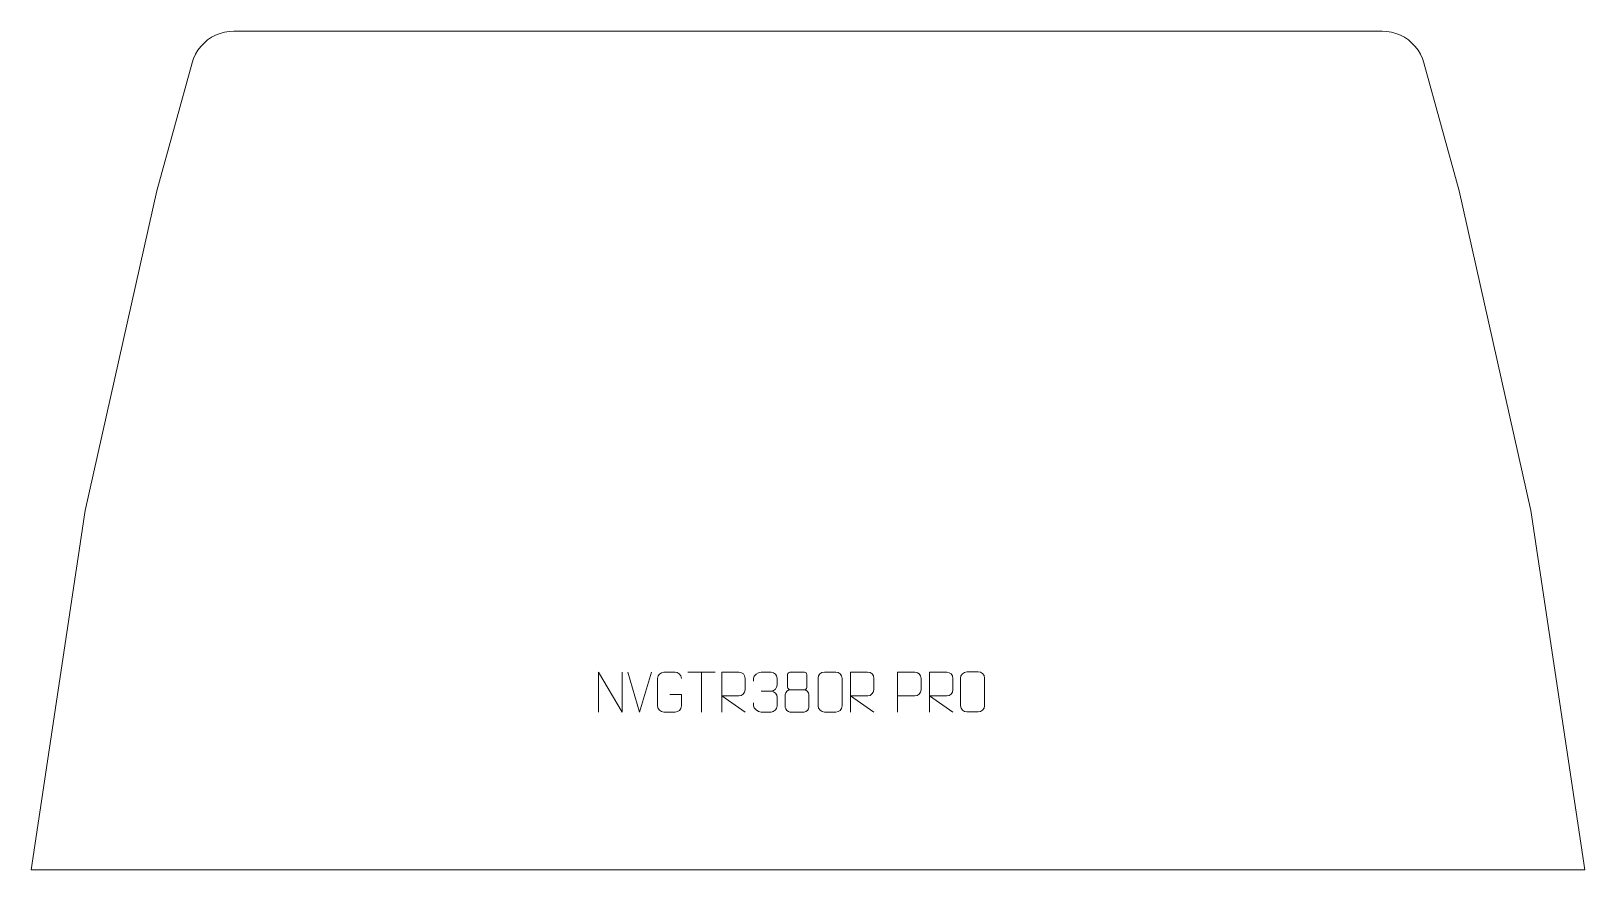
# Model space of a CAD drawing. Header units: millimetres. Extents: x -493 to 480, y 880 to 1405.
import ezdxf

# ---------------------------------------------------------------- set-up
doc = ezdxf.new("R2010")
doc.units = ezdxf.units.MM
doc.header["$MEASUREMENT"] = 0
doc.layers.add('layer 1', color=7, linetype='Continuous')

msp = doc.modelspace()

# ---------------------------------------------------------------- linework, layer by layer
at = {"layer": 'layer 1', "color": 242, "lineweight": 9}
msp.add_open_spline([(-365.6498, 1405.4804), (-365.6498, 1405.4804), (352.9657, 1405.4804), (352.9657, 1405.4804), (352.9657, 1405.4804), (352.9657, 1405.4804), (355.9068, 1405.3201), (355.9068, 1405.3201), (355.9068, 1405.3201), (355.9068, 1405.3201), (358.8132, 1404.8436), (358.8132, 1404.8436), (358.8132, 1404.8436), (358.8132, 1404.8436), (361.6504, 1404.0536), (361.6504, 1404.0536), (361.6504, 1404.0536), (361.6504, 1404.0536), (364.3855, 1402.9618), (364.3855, 1402.9618), (364.3855, 1402.9618), (364.3855, 1402.9618), (366.9867, 1401.58), (366.9867, 1401.58), (366.9867, 1401.58), (366.9867, 1401.58), (369.4221, 1399.9241), (369.4221, 1399.9241), (369.4221, 1399.9241), (369.4221, 1399.9241), (371.6653, 1398.0136), (371.6653, 1398.0136), (371.6653, 1398.0136), (371.6653, 1398.0136), (373.6875, 1395.8729), (373.6875, 1395.8729), (373.6875, 1395.8729), (373.6875, 1395.8729), (375.4664, 1393.525), (375.4664, 1393.525), (375.4664, 1393.525), (375.4664, 1393.525), (376.9797, 1390.9975), (376.9797, 1390.9975), (376.9797, 1390.9975), (376.9797, 1390.9975), (378.2106, 1388.3225), (378.2106, 1388.3225), (378.2106, 1388.3225), (378.2106, 1388.3225), (379.1445, 1385.5287), (379.1445, 1385.5287), (379.1445, 1385.5287), (379.1445, 1385.5287), (401.1572, 1305.4801), (401.1572, 1305.4801), (401.1572, 1305.4801), (401.1572, 1305.4801), (446.158, 1105.4806), (446.158, 1105.4806), (446.158, 1105.4806), (446.158, 1105.4806), (479.9084, 880.4802), (479.9084, 880.4802), (479.9084, 880.4802), (479.9084, 880.4802), (-492.5912, 880.4802), (-492.5912, 880.4802), (-492.5912, 880.4802), (-492.5912, 880.4802), (-458.8421, 1105.4806), (-458.8421, 1105.4806), (-458.8421, 1105.4806), (-458.8421, 1105.4806), (-413.8426, 1305.4801), (-413.8426, 1305.4801), (-413.8426, 1305.4801), (-413.8426, 1305.4801), (-391.8286, 1385.5287), (-391.8286, 1385.5287), (-391.8286, 1385.5287), (-391.8286, 1385.5287), (-390.8947, 1388.3225), (-390.8947, 1388.3225), (-390.8947, 1388.3225), (-390.8947, 1388.3225), (-389.6638, 1390.9975), (-389.6638, 1390.9975), (-389.6638, 1390.9975), (-389.6638, 1390.9975), (-388.1505, 1393.525), (-388.1505, 1393.525), (-388.1505, 1393.525), (-388.1505, 1393.525), (-386.3715, 1395.8729), (-386.3715, 1395.8729), (-386.3715, 1395.8729), (-386.3715, 1395.8729), (-384.3494, 1398.0136), (-384.3494, 1398.0136), (-384.3494, 1398.0136), (-384.3494, 1398.0136), (-382.1075, 1399.9241), (-382.1075, 1399.9241), (-382.1075, 1399.9241), (-382.1075, 1399.9241), (-379.6708, 1401.58), (-379.6708, 1401.58), (-379.6708, 1401.58), (-379.6708, 1401.58), (-377.0706, 1402.9618), (-377.0706, 1402.9618), (-377.0706, 1402.9618), (-377.0706, 1402.9618), (-374.3345, 1404.0536), (-374.3345, 1404.0536), (-374.3345, 1404.0536), (-374.3345, 1404.0536), (-371.4973, 1404.8436), (-371.4973, 1404.8436), (-371.4973, 1404.8436), (-371.4973, 1404.8436), (-368.5909, 1405.3201), (-368.5909, 1405.3201), (-368.5909, 1405.3201), (-368.5909, 1405.3201), (-365.6498, 1405.4804), (-365.6498, 1405.4804)], degree=3, knots=[0, 0, 0, 0, 0.03030303, 0.03030303, 0.03030303, 0.03030303, 0.06060606, 0.06060606, 0.06060606, 0.06060606, 0.09090909, 0.09090909, 0.09090909, 0.09090909, 0.12121212, 0.12121212, 0.12121212, 0.12121212, 0.15151515, 0.15151515, 0.15151515, 0.15151515, 0.18181818, 0.18181818, 0.18181818, 0.18181818, 0.21212121, 0.21212121, 0.21212121, 0.21212121, 0.24242424, 0.24242424, 0.24242424, 0.24242424, 0.27272727, 0.27272727, 0.27272727, 0.27272727, 0.3030303, 0.3030303, 0.3030303, 0.3030303, 0.33333333, 0.33333333, 0.33333333, 0.33333333, 0.36363636, 0.36363636, 0.36363636, 0.36363636, 0.39393939, 0.39393939, 0.39393939, 0.39393939, 0.42424242, 0.42424242, 0.42424242, 0.42424242, 0.45454545, 0.45454545, 0.45454545, 0.45454545, 0.48484848, 0.48484848, 0.48484848, 0.48484848, 0.51515152, 0.51515152, 0.51515152, 0.51515152, 0.54545455, 0.54545455, 0.54545455, 0.54545455, 0.57575758, 0.57575758, 0.57575758, 0.57575758, 0.60606061, 0.60606061, 0.60606061, 0.60606061, 0.63636364, 0.63636364, 0.63636364, 0.63636364, 0.66666667, 0.66666667, 0.66666667, 0.66666667, 0.6969697, 0.6969697, 0.6969697, 0.6969697, 0.72727273, 0.72727273, 0.72727273, 0.72727273, 0.75757576, 0.75757576, 0.75757576, 0.75757576, 0.78787879, 0.78787879, 0.78787879, 0.78787879, 0.81818182, 0.81818182, 0.81818182, 0.81818182, 0.84848485, 0.84848485, 0.84848485, 0.84848485, 0.87878788, 0.87878788, 0.87878788, 0.87878788, 0.90909091, 0.90909091, 0.90909091, 0.90909091, 0.93939394, 0.93939394, 0.93939394, 0.93939394, 1, 1, 1, 1], dxfattribs=at)
at = {"layer": 'layer 1', "color": 250, "lineweight": 9}
for points, knots in [([(-137.363, 979.258), (-137.363, 979.258), (-137.363, 1004.2115), (-137.363, 1004.2115), (-137.363, 1004.2115), (-137.363, 1004.2115), (-122.7082, 979.258), (-122.7082, 979.258), (-122.7082, 979.258), (-122.7082, 979.258), (-122.7082, 1004.2115), (-122.7082, 1004.2115)], [0, 0, 0, 0, 0.25, 0.25, 0.25, 0.25, 0.5, 0.5, 0.5, 0.5, 1, 1, 1, 1]), ([(-92.7807, 990.2437), (-92.7807, 990.2437), (-85.6126, 990.2437), (-85.6126, 990.2437), (-85.6126, 990.2437), (-85.6126, 990.2437), (-85.6126, 983.0756), (-85.6126, 983.0756), (-85.6126, 983.0756), (-85.7523, 980.7522), (-87.4295, 979.2726), (-89.5773, 979.2618), (-89.5773, 979.2618), (-91.9091, 979.2622), (-94.2411, 979.2622), (-96.5726, 979.2618), (-96.5726, 979.2618), (-98.4975, 979.1564), (-100.4697, 981.0409), (-100.4585, 983.0582), (-100.4585, 983.0582), (-100.4581, 988.8283), (-100.4581, 994.598), (-100.4585, 1000.3673), (-100.4585, 1000.3673), (-100.4543, 1002.5054), (-98.7075, 1004.2246), (-96.5552, 1004.2112), (-96.5552, 1004.2112), (-94.2295, 1004.2112), (-91.9034, 1004.2112), (-89.5773, 1004.2112), (-89.5773, 1004.2112), (-87.6306, 1004.2466), (-85.6392, 1002.7551), (-85.6126, 1000.3174)], [0, 0, 0, 0, 0.1, 0.1, 0.1, 0.1, 0.2, 0.2, 0.2, 0.2, 0.3, 0.3, 0.3, 0.3, 0.4, 0.4, 0.4, 0.4, 0.5, 0.5, 0.5, 0.5, 0.6, 0.6, 0.6, 0.6, 0.7, 0.7, 0.7, 0.7, 0.8, 0.8, 0.8, 0.8, 1, 1, 1, 1]), ([(-60.3676, 979.258), (-60.3676, 979.258), (-60.3676, 1004.2115), (-60.3676, 1004.2115), (-60.3676, 1004.2115), (-56.7728, 1004.2115), (-53.1773, 1004.2115), (-49.5821, 1004.2115), (-49.5821, 1004.2115), (-47.2568, 1004.1738), (-45.6995, 1002.6838), (-45.7036, 1000.3174), (-45.7036, 1000.3174), (-45.704, 998.2819), (-45.704, 995.2225), (-45.7036, 993.1865), (-45.7036, 993.1865), (-45.7101, 991.311), (-47.5224, 989.3692), (-49.5319, 989.3501), (-49.5319, 989.3501), (-49.5319, 989.3501), (-60.3676, 989.3501), (-60.3676, 989.3501), (-60.3676, 989.3501), (-60.3676, 989.3501), (-45.7129, 979.258), (-45.7129, 979.258)], [0, 0, 0, 0, 0.125, 0.125, 0.125, 0.125, 0.25, 0.25, 0.25, 0.25, 0.375, 0.375, 0.375, 0.375, 0.5, 0.5, 0.5, 0.5, 0.625, 0.625, 0.625, 0.625, 0.75, 0.75, 0.75, 0.75, 1, 1, 1, 1]), ([(-40.3815, 998.5373), (-40.3815, 998.5373), (-40.3815, 1000.3945), (-40.3815, 1000.3945), (-40.3815, 1000.3945), (-40.3958, 1002.1364), (-37.7313, 1004.2545), (-35.6722, 1004.2318), (-35.6722, 1004.2318), (-33.6081, 1004.2318), (-31.5441, 1004.2318), (-29.4804, 1004.2318), (-29.4804, 1004.2318), (-27.2859, 1004.2406), (-25.6876, 1002.3938), (-25.6432, 1000.4817), (-25.6432, 1000.4817), (-25.6436, 999.0466), (-25.6436, 997.6115), (-25.6432, 996.176), (-25.6432, 996.176), (-25.6918, 994.5225), (-27.2944, 992.2925), (-29.4927, 992.3025), (-29.4927, 992.3025), (-27.289, 992.2913), (-25.681, 990.4881), (-25.627, 988.4286), (-25.627, 988.4286), (-25.6274, 986.6439), (-25.6274, 984.8592), (-25.627, 983.0741), (-25.627, 983.0741), (-25.6169, 981.0127), (-27.6718, 979.2496), (-29.4927, 979.2577), (-29.4927, 979.2577), (-31.558, 979.258), (-33.6232, 979.258), (-35.6888, 979.2577), (-35.6888, 979.2577), (-37.8574, 979.2692), (-40.3884, 981.6694), (-40.407, 983.1312), (-40.407, 983.1312), (-40.407, 983.1312), (-40.407, 985.0398), (-40.407, 985.0398)], [0, 0, 0, 0, 0.07692308, 0.07692308, 0.07692308, 0.07692308, 0.15384615, 0.15384615, 0.15384615, 0.15384615, 0.23076923, 0.23076923, 0.23076923, 0.23076923, 0.30769231, 0.30769231, 0.30769231, 0.30769231, 0.38461538, 0.38461538, 0.38461538, 0.38461538, 0.46153846, 0.46153846, 0.46153846, 0.46153846, 0.53846154, 0.53846154, 0.53846154, 0.53846154, 0.61538462, 0.61538462, 0.61538462, 0.61538462, 0.69230769, 0.69230769, 0.69230769, 0.69230769, 0.76923077, 0.76923077, 0.76923077, 0.76923077, 0.84615385, 0.84615385, 0.84615385, 0.84615385, 1, 1, 1, 1]), ([(-19.113, 1002.777), (-19.113, 1000.564), (-19.113, 996.8817), (-19.113, 994.6684), (-19.113, 994.6684), (-19.098, 994.161), (-18.2906, 993.2296), (-17.5905, 993.2308), (-17.5905, 993.2308), (-14.6206, 993.231), (-11.6504, 993.1461), (-8.68, 993.1458), (-8.68, 993.1458), (-7.8829, 993.15), (-7.1622, 993.9403), (-7.1648, 994.661), (-7.1648, 994.661), (-7.1651, 996.877), (-7.1651, 1000.5617), (-7.1648, 1002.777), (-7.1648, 1002.777), (-7.1833, 1003.4878), (-7.7947, 1004.2482), (-8.6286, 1004.2408), (-8.6286, 1004.2408), (-11.6457, 1004.2405), (-14.6626, 1004.2405), (-17.6792, 1004.2408), (-17.6792, 1004.2408), (-18.3056, 1004.2484), (-19.1297, 1003.5374), (-19.113, 1002.777)], [0, 0, 0, 0, 0.11111111, 0.11111111, 0.11111111, 0.11111111, 0.22222222, 0.22222222, 0.22222222, 0.22222222, 0.33333333, 0.33333333, 0.33333333, 0.33333333, 0.44444444, 0.44444444, 0.44444444, 0.44444444, 0.55555556, 0.55555556, 0.55555556, 0.55555556, 0.66666667, 0.66666667, 0.66666667, 0.66666667, 0.77777778, 0.77777778, 0.77777778, 0.77777778, 1, 1, 1, 1]), ([(3.9512, 1004.281), (6.3179, 1004.281), (8.685, 1004.281), (11.0521, 1004.281), (11.0521, 1004.281), (13.0331, 1004.3166), (15.0596, 1002.8219), (15.0867, 1000.3792), (15.0867, 1000.3792), (15.0863, 994.6204), (15.0863, 988.8611), (15.0867, 983.1015), (15.0867, 983.1015), (14.9445, 980.7733), (13.2377, 979.2907), (11.0521, 979.2798), (11.0521, 979.2798), (8.6791, 979.2802), (6.3061, 979.2802), (3.9335, 979.2798), (3.9335, 979.2798), (1.9746, 979.1742), (-0.0323, 981.0626), (-0.0209, 983.0841), (-0.0209, 983.0841), (-0.0206, 988.8662), (-0.0206, 994.6478), (-0.0209, 1000.4291), (-0.0209, 1000.4291), (-0.0166, 1002.5717), (1.7609, 1004.2945), (3.9512, 1004.281)], [0, 0, 0, 0, 0.11111111, 0.11111111, 0.11111111, 0.11111111, 0.22222222, 0.22222222, 0.22222222, 0.22222222, 0.33333333, 0.33333333, 0.33333333, 0.33333333, 0.44444444, 0.44444444, 0.44444444, 0.44444444, 0.55555556, 0.55555556, 0.55555556, 0.55555556, 0.66666667, 0.66666667, 0.66666667, 0.66666667, 0.77777778, 0.77777778, 0.77777778, 0.77777778, 1, 1, 1, 1]), ([(3.954, 1004.266), (6.3201, 1004.266), (8.6866, 1004.266), (11.0531, 1004.266), (11.0531, 1004.266), (13.0336, 1004.3016), (15.0596, 1002.8073), (15.0867, 1000.3652), (15.0867, 1000.3652), (15.0863, 994.6078), (15.0863, 988.85), (15.0867, 983.0918), (15.0867, 983.0918), (14.9446, 980.7642), (13.2382, 979.2819), (11.0531, 979.2711), (11.0531, 979.2711), (8.6807, 979.2715), (6.3083, 979.2715), (3.9363, 979.2711), (3.9363, 979.2711), (1.9778, 979.1655), (-0.0286, 981.0534), (-0.0172, 983.0744), (-0.0172, 983.0744), (-0.0168, 988.855), (-0.0168, 994.6353), (-0.0172, 1000.4151), (-0.0172, 1000.4151), (-0.0129, 1002.5571), (1.7642, 1004.2796), (3.954, 1004.266)], [0, 0, 0, 0, 0.11111111, 0.11111111, 0.11111111, 0.11111111, 0.22222222, 0.22222222, 0.22222222, 0.22222222, 0.33333333, 0.33333333, 0.33333333, 0.33333333, 0.44444444, 0.44444444, 0.44444444, 0.44444444, 0.55555556, 0.55555556, 0.55555556, 0.55555556, 0.66666667, 0.66666667, 0.66666667, 0.66666667, 0.77777778, 0.77777778, 0.77777778, 0.77777778, 1, 1, 1, 1]), ([(20.2026, 979.29), (20.2026, 979.29), (20.2026, 1004.2435), (20.2026, 1004.2435), (20.2026, 1004.2435), (23.7974, 1004.2435), (27.3929, 1004.2435), (30.9881, 1004.2435), (30.9881, 1004.2435), (33.3134, 1004.2058), (34.8707, 1002.7158), (34.8666, 1000.3494), (34.8666, 1000.3494), (34.8662, 998.3139), (34.8662, 995.2545), (34.8666, 993.2185), (34.8666, 993.2185), (34.8601, 991.343), (33.0478, 989.4012), (31.0383, 989.3821), (31.0383, 989.3821), (31.0383, 989.3821), (20.2026, 989.3821), (20.2026, 989.3821), (20.2026, 989.3821), (20.2026, 989.3821), (34.8573, 979.29), (34.8573, 979.29)], [0, 0, 0, 0, 0.125, 0.125, 0.125, 0.125, 0.25, 0.25, 0.25, 0.25, 0.375, 0.375, 0.375, 0.375, 0.5, 0.5, 0.5, 0.5, 0.625, 0.625, 0.625, 0.625, 0.75, 0.75, 0.75, 0.75, 1, 1, 1, 1]), ([(49.7249, 979.2549), (49.7249, 979.2549), (49.7249, 1004.2146), (49.7249, 1004.2146), (49.7249, 1004.2146), (53.3208, 1004.2146), (56.917, 1004.2146), (60.5132, 1004.2146), (60.5132, 1004.2146), (62.839, 1004.1767), (64.3968, 1002.6863), (64.3926, 1000.3195), (64.3926, 1000.3195), (64.3922, 998.2834), (64.3922, 995.2233), (64.3926, 993.1868), (64.3926, 993.1868), (64.3861, 991.311), (62.5734, 989.3686), (60.5633, 989.3494), (60.5633, 989.3494), (60.5633, 989.3494), (49.7249, 989.3494), (49.7249, 989.3494)], [0, 0, 0, 0, 0.14285714, 0.14285714, 0.14285714, 0.14285714, 0.28571429, 0.28571429, 0.28571429, 0.28571429, 0.42857143, 0.42857143, 0.42857143, 0.42857143, 0.57142857, 0.57142857, 0.57142857, 0.57142857, 0.71428571, 0.71428571, 0.71428571, 0.71428571, 1, 1, 1, 1]), ([(69.7268, 979.258), (69.7268, 979.258), (69.7268, 1004.2115), (69.7268, 1004.2115), (69.7268, 1004.2115), (73.3216, 1004.2115), (76.9171, 1004.2115), (80.5123, 1004.2115), (80.5123, 1004.2115), (82.8376, 1004.1738), (84.3949, 1002.6838), (84.3908, 1000.3174), (84.3908, 1000.3174), (84.3904, 998.2819), (84.3904, 995.2225), (84.3908, 993.1865), (84.3908, 993.1865), (84.3843, 991.311), (82.572, 989.3692), (80.5625, 989.3501), (80.5625, 989.3501), (80.5625, 989.3501), (69.7268, 989.3501), (69.7268, 989.3501), (69.7268, 989.3501), (69.7268, 989.3501), (84.3815, 979.258), (84.3815, 979.258)], [0, 0, 0, 0, 0.125, 0.125, 0.125, 0.125, 0.25, 0.25, 0.25, 0.25, 0.375, 0.375, 0.375, 0.375, 0.5, 0.5, 0.5, 0.5, 0.625, 0.625, 0.625, 0.625, 0.75, 0.75, 0.75, 0.75, 1, 1, 1, 1]), ([(93.0683, 1004.3959), (95.435, 1004.3959), (97.8021, 1004.3959), (100.1692, 1004.3959), (100.1692, 1004.3959), (102.1502, 1004.4315), (104.1767, 1002.9368), (104.2038, 1000.4941), (104.2038, 1000.4941), (104.2034, 994.7353), (104.2034, 988.976), (104.2038, 983.2164), (104.2038, 983.2164), (104.0616, 980.8882), (102.3548, 979.4056), (100.1692, 979.3947), (100.1692, 979.3947), (97.7962, 979.3951), (95.4232, 979.3951), (93.0506, 979.3947), (93.0506, 979.3947), (91.0917, 979.2891), (89.0848, 981.1775), (89.0962, 983.199), (89.0962, 983.199), (89.0965, 988.9811), (89.0965, 994.7627), (89.0962, 1000.544), (89.0962, 1000.544), (89.1005, 1002.6866), (90.878, 1004.4094), (93.0683, 1004.3959)], [0, 0, 0, 0, 0.11111111, 0.11111111, 0.11111111, 0.11111111, 0.22222222, 0.22222222, 0.22222222, 0.22222222, 0.33333333, 0.33333333, 0.33333333, 0.33333333, 0.44444444, 0.44444444, 0.44444444, 0.44444444, 0.55555556, 0.55555556, 0.55555556, 0.55555556, 0.66666667, 0.66666667, 0.66666667, 0.66666667, 0.77777778, 0.77777778, 0.77777778, 0.77777778, 1, 1, 1, 1]), ([(-20.5718, 990.2588), (-20.5718, 987.088), (-20.5718, 985.3859), (-20.5718, 982.2145), (-20.5718, 982.2145), (-20.5803, 980.9926), (-18.8824, 979.2999), (-17.6298, 979.2914), (-17.6298, 979.2914), (-14.6467, 979.2917), (-11.6634, 979.2917), (-8.68, 979.2914), (-8.68, 979.2914), (-7.3567, 979.3031), (-5.7363, 980.9247), (-5.7474, 982.2239), (-5.7474, 982.2239), (-5.7477, 985.3921), (-5.7477, 987.0909), (-5.7474, 990.2588), (-5.7474, 990.2588), (-5.8171, 991.6392), (-7.3949, 993.2178), (-8.7003, 993.2117), (-8.7003, 993.2117), (-11.6769, 993.2114), (-14.6535, 993.2114), (-17.6298, 993.2117), (-17.6298, 993.2117), (-18.7093, 993.2181), (-20.5556, 991.6392), (-20.5718, 990.2588)], [0, 0, 0, 0, 0.11111111, 0.11111111, 0.11111111, 0.11111111, 0.22222222, 0.22222222, 0.22222222, 0.22222222, 0.33333333, 0.33333333, 0.33333333, 0.33333333, 0.44444444, 0.44444444, 0.44444444, 0.44444444, 0.55555556, 0.55555556, 0.55555556, 0.55555556, 0.66666667, 0.66666667, 0.66666667, 0.66666667, 0.77777778, 0.77777778, 0.77777778, 0.77777778, 1, 1, 1, 1])]:
    msp.add_open_spline(points, degree=3, knots=knots, dxfattribs=at)
for points in [[(-111.7082, 979.2579), (-111.7082, 979.2579), (-119.03, 1004.2115), (-119.03, 1004.2115)], [(-104.3863, 1004.2115), (-104.3863, 1004.2115), (-111.7081, 979.2579), (-111.7081, 979.2579)], [(-81.5292, 1004.188), (-81.5292, 1004.188), (-64.542, 1004.188), (-64.542, 1004.188)], [(-73.0354, 979.258), (-73.0354, 979.258), (-73.0354, 1004.2115), (-73.0354, 1004.2115)], [(-35.6718, 992.2921), (-35.6718, 992.2921), (-29.4754, 992.2921), (-29.4754, 992.2921)]]:
    msp.add_open_spline(points, degree=3, dxfattribs=at)

doc.saveas('drawing.dxf')
